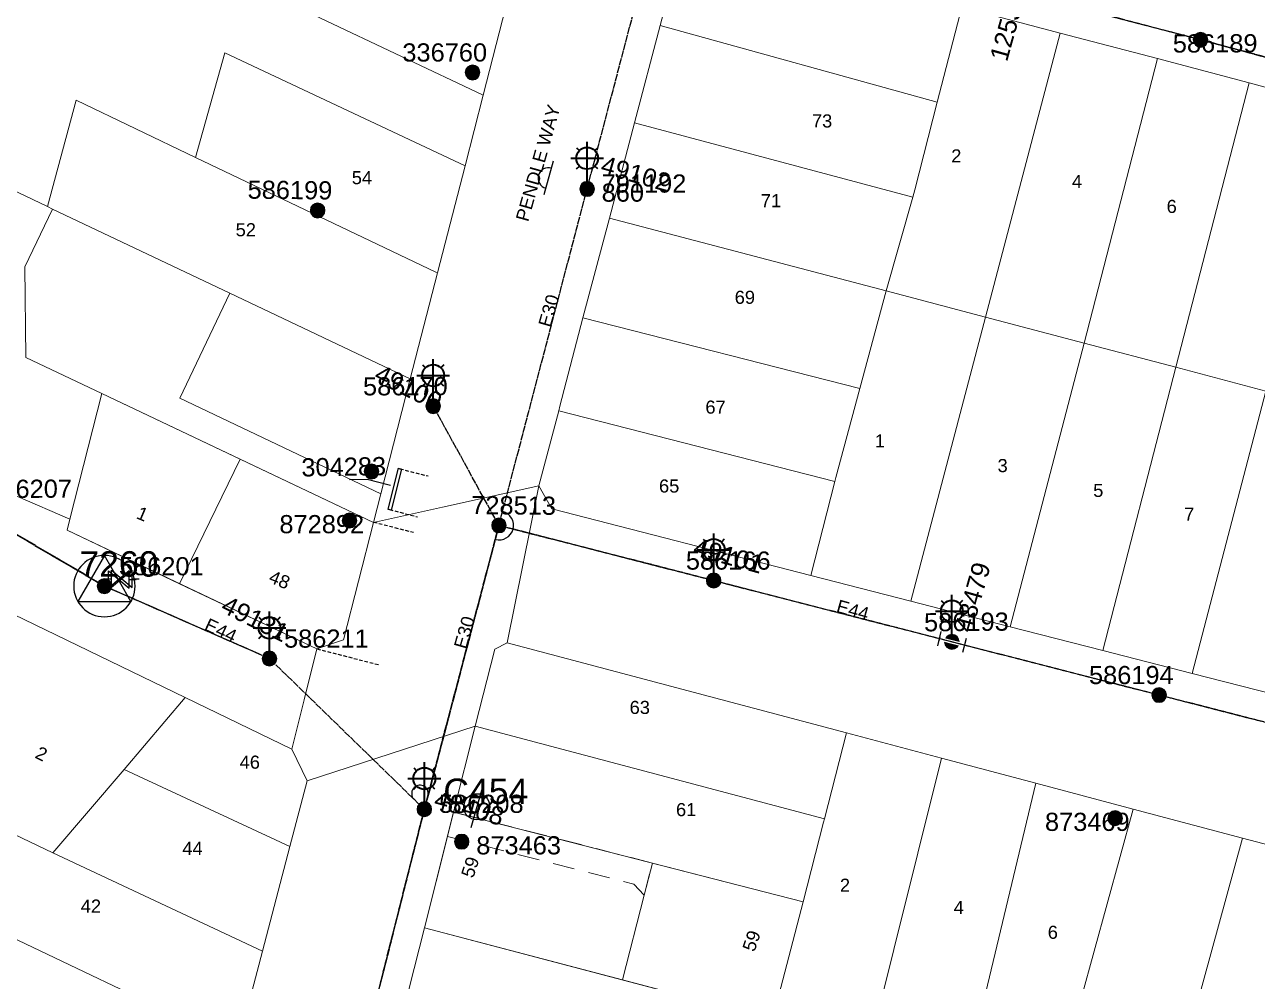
# Model space of a CAD drawing. Header units: metres. Extents: x 309867 to 310865, y 6256930 to 6257690.
# Drawn here: x 310542.4 to 310711.9, y 6257277.3 to 6257409 of the extents above; entities that cross this region are included whole.
import ezdxf
from ezdxf.enums import TextEntityAlignment as Align

# ---------------------------------------------------------------- set-up
doc = ezdxf.new("R2010")
doc.units = ezdxf.units.M
for name, pattern in [('Cable Exist OH', [1, 1, 0]), ('Dash', [5, 3, -2]), ('DASHED', [0.75, 0.5, -0.25])]:
    doc.linetypes.add(name, pattern=pattern)
doc.layers.get('0').update_dxf_attribs({"color": 6})
for name, color, linetype, lineweight in [('Cadastre Buildings_SP_EXT', 9, 'Continuous', 5), ('Cadastre Easements_SP_EXT', 9, 'Continuous', 5), ('Cadastre Land Parcels_SP_EXT', 9, 'Continuous', 5), ('Cadastre Roads_SP_EXT', 9, 'Continuous', 5)]:
    doc.layers.add(name, color=color, linetype=linetype, lineweight=lineweight)
for name, color, linetype in [('Duct_SP_EXT', 7, 'Continuous'), ('Equip_LV_EXT', 7, 'Continuous'), ('Equip_SP_HV_EXT', 7, 'Continuous'), ('Equip_SP_SL_EXT', 7, 'Continuous'), ('Mains_HV_EXT', 7, 'Continuous'), ('Mains_LV_EXT', 7, 'Continuous'), ('Mains_SL_EXT', 7, 'Continuous'), ('Sub_SP_TR_HV_LV_EXT', 7, 'Continuous'), ('SupportsOH_SP_TR_HV_LV_SL_EXT', 7, 'Continuous')]:
    doc.layers.add(name, color=color, linetype=linetype)
doc.layers.add('UNKNOWN_FEATURES', color=1, linetype='DASHED', plot=False)
doc.styles.add('HVSW_LABEL', font='arial.ttf')
doc.styles.add('iecARIAL', font='arial.ttf', dxfattribs={"height": 2})
doc.styles.add('POLE_LABEL', font='arial.ttf')
doc.styles.get("Standard").update_dxf_attribs({"font": 'arial.ttf'})

# ---------------------------------------------------------------- blocks, each defined once
blk = doc.blocks.new('SUB_POLE_EXT')
blk.add_wipeout([(0, 4.22), (0.42, 4.2), (0.83, 4.14), (1.21, 4.05), (1.62, 3.9), (1.99, 3.72), (2.35, 3.51), (2.68, 3.26), (2.99, 2.99), (3.28, 2.66), (3.52, 2.34), (3.76, 1.92), (3.9, 1.62), (4.04, 1.23), (4.18, 0.63), (4.22, 0), (4.18, -0.61), (4.06, -1.15), (3.9, -1.62), (3.58, -2.24), (3.22, -2.73), (2.97, -3.01), (2.68, -3.26), (2.36, -3.5), (2, -3.72), (1.64, -3.89), (1.25, -4.03), (0.82, -4.14), (0.42, -4.2), (0, -4.22), (-0.41, -4.2), (-0.8, -4.15), (-1.21, -4.05), (-1.62, -3.9), (-1.99, -3.73), (-2.35, -3.51), (-2.68, -3.26), (-2.96, -3.02), (-3.23, -2.72), (-3.51, -2.35), (-3.71, -2.01), (-3.91, -1.6), (-4.05, -1.21), (-4.16, -0.76), (-4.22, -0.14), (-4.21, 0.39), (-4.14, 0.83), (-4.03, 1.27), (-3.9, 1.63), (-3.71, 2.02), (-3.5, 2.37), (-3.28, 2.67), (-2.99, 2.99), (-2.68, 3.27), (-2.33, 3.52), (-1.98, 3.73), (-1.63, 3.9), (-1.2, 4.05), (-0.78, 4.15), (-0.4, 4.21)])
blk.add_line((2.16, 0.48), (2.16, 0.48, 0))
blk.add_lwpolyline([(-4.22, 0, 1), (4.22, 0, 1)], format="xyb", close=True)
blk.add_lwpolyline([(2.14, 0.52), (0, 4.22), (-3.66, -2.11), (3.66, -2.11)], close=True)
for tag, height, flags, p in [('ASSET_NUM', 3.5, 8, (2, 2)), ('STREET_CODE', 0.2, 9, (1.5, 0)), ('CONSTRUCTED_VOLTAGE', 0.2, 9, (1.5, -0.2)), ('OPERATING_VOLTAGE', 0.2, 9, (1.5, -0.6)), ('OPERATED_BY', 0.2, 9, (1.5, -0.8)), ('ORIENTATION', 0.2, 9, (1.5, -1.2)), ('OWNED_BY', 0.2, 9, (1.5, -1.4)), ('SECONDARY_VOLTAGE', 0.2, 9, (1.5, -1.6)), ('NO_PHASES', 0.2, 9, (1.5, -0.4)), ('MAINTAINED_BY', 0.2, 9, (1.5, -1)), ('STATE', 0.2, 9, (1.5, -1.8)), ('SUBSTATION_TYPE', 0.2, 9, (1.5, -2)), ('STREETNAME', 0.2, 9, (1.5, -2.8)), ('SUBURB', 0.2, 9, (1.5, -3)), ('Z', 0.2, 1, (1.5, -3.4)), ('USAGE', 0.2, 9, (1.5, -2.2)), ('LEGEND', 0.2, 9, (1.5, -2.4)), ('LOCATION', 0.2, 9, (1.5, -2.6)), ('NOTES', 0.2, 9, (1.5, -3.2))]:
    blk.add_attdef(tag, text='', height=height, dxfattribs=dict(flags=flags)).set_placement(p, align=Align.MIDDLE_LEFT)
blk = doc.blocks.new('LV_OH_LINKS_DISTFUSE_EXT')
for p, q in [((0, 0), (0.96, 0)), ((3.84, 0), (4.8, 0))]:
    blk.add_line(p, q)
blk.add_lwpolyline([(3.84, -1.2), (3.84, 1.2), (0.96, -1.2), (0.96, 1.2)], close=True)
at = {"flags": 9}
for tag, p in [('ACTUAL_STATUS', (0, 0)), ('CONSTRUCTED_VOLTAGE', (0, -0.2)), ('OPERATING_VOLTAGE', (0, -0.6)), ('ORIENTATION', (0, -0.8)), ('OWNED_BY', (0, -1)), ('STATE', (0, -1.2)), ('SWITCH_TYPE', (0, -1.4)), ('NO_PHASES', (0, -0.4)), ('USAGE', (0, -1.6)), ('NOTES', (0, -1.8))]:
    blk.add_attdef(tag, text='', height=0.2, dxfattribs=at).set_placement(p, align=Align.MIDDLE_LEFT)
at = {"flags": 1}
blk.add_attdef('Z', (0, 0), '', height=0.2, dxfattribs=at)
blk = doc.blocks.new('SL_LANTERN_EXT')
at = {"lineweight": 40}
for p, q in [((-1.46, 5.68), (-1.06, 5.28)), ((0, 1.97), (0, 6.47)), ((1.46, 5.68), (1.06, 5.28)), ((-2.25, 4.22), (2.25, 4.22)), ((-1.46, 2.76), (-1.06, 3.16)), ((0, 0), (0, 2.72)), ((1.46, 2.76), (1.06, 3.16))]:
    blk.add_line(p, q, dxfattribs=at)
blk.add_circle((0, 4.22), 1.5, dxfattribs=at)
at = {"style": 'iecARIAL', "flags": 8}
blk.add_attdef('ASSET_NUM', (1.5, 1.5), '', height=2.5, dxfattribs=at)
for tag, p, height, flags in [('OPERATING_VOLTAGE', (0.98, -1.65), 0.2, 9), ('ORIENTATION', (0.98, -1.85), 0.2, 9), ('CONSTRUCTED_VOLTAGE', (0.98, -0.65), 0.2, 9), ('CONTROL_TYPE', (0.98, -0.85), 0.2, 9), ('LANTERN_PURPOSE', (0.98, -1.05), 0.2, 9), ('LANTERN_TYPE', (0.98, -1.25), 0.2, 9), ('NO_PHASES', (0.98, -1.45), 0.2, 9), ('LNUMBER', (2.18, -3.25), 2.5, 8), ('OWNED_BY', (0.98, -2.05), 0.2, 9), ('STATE', (0.98, -2.25), 0.2, 9), ('USAGE', (0.98, -2.45), 0.2, 9), ('CEXIST', (0.98, -2.65), 0.2, 9), ('CNEW', (0.98, -2.85), 0.2, 9), ('CNUMBER', (0.98, -3.05), 0.2, 9), ('CREMOVE', (0.98, -3.25), 0.2, 9), ('CREPLACE', (0.98, -3.45), 0.2, 9), ('LKINGHEIGHT', (0.98, -3.65), 0.2, 9), ('LBRACKET', (0.98, -3.85), 0.2, 9), ('LBRACKETVOCAB', (0.98, -4.05), 0.2, 9), ('LCATEGORY', (0.98, -4.25), 0.2, 9), ('LCHARGE1', (0.98, -4.45), 0.2, 9), ('LCHARGE1PERCENT', (0.98, -4.65), 0.2, 9), ('LCHARGE2', (0.98, -4.85), 0.2, 9), ('LCHARGE2PERCENT', (0.98, -5.05), 0.2, 9), ('LCHARGE3', (0.98, -5.25), 0.2, 9), ('LCHARGE3PERCENT', (0.98, -5.45), 0.2, 9), ('LEXIST', (0.98, -5.65), 0.2, 9), ('LLAMP', (0.98, -5.85), 0.2, 9), ('LLAMPVOCAB', (0.98, -6.05), 0.2, 9), ('LMAST', (0.98, -6.25), 0.2, 9), ('LMASTVOCAB', (0.98, -6.45), 0.2, 9), ('LNEW', (0.98, -6.65), 0.2, 9), ('LANTNUMBER', (0.98, -6.85), 0.2, 9), ('LOUTREACH', (0.98, -7.25), 0.2, 9), ('LOUTREACHVOCAB', (0.98, -7.45), 0.2, 9), ('LRATECODE', (0.98, -7.65), 0.2, 9), ('LREMOVE', (0.98, -7.85), 0.2, 9), ('LREPLACE', (0.98, -8.05), 0.2, 9), ('LTYPE', (0.98, -8.25), 0.2, 9), ('LTYPEVOCAB', (0.98, -8.45), 0.2, 9), ('LEGEND', (0.98, -8.65), 0.2, 9), ('STREETNAME', (0.98, -9.25), 0.2, 9), ('SUBURB', (0.98, -9.45), 0.2, 1), ('LOCATION', (0.98, -8.85), 0.2, 9), ('NOTES', (0.98, -9.05), 0.2, 9)]:
    blk.add_attdef(tag, p, '', height=height, dxfattribs=dict(flags=flags))
blk = doc.blocks.new('POLE_EXT')
blk.add_hatch(color=256).paths.add_polyline_path([(-1, 0, 1), (1, 0, 1)])
blk.add_lwpolyline([(-1, 0, 1), (1, 0, 1)], format="xyb", close=True)
for tag, height, flags, p in [('pNumber', 2.5, 8, (-17.84, 2.07)), ('OWNED_BY', 0.2, 9, (1.35, -0.4)), ('SPECIAL_USE', 0.2, 9, (1.35, -0.8)), ('STATE', 0.2, 9, (1.35, -1)), ('cLV', 0.2, 9, (1.35, -1.4)), ('hDepth', 0.2, 9, (1.35, -1.6)), ('hDia', 0.2, 9, (1.35, -1.8)), ('PARENT', 0.2, 9, (1.35, -0.6)), ('USAGE', 0.2, 9, (1.35, -1.2)), ('cHV', 0.2, 9, (1.35, -2)), ('cLinedev', 0.2, 9, (1.35, -3.4)), ('LBRACKET', 0.2, 9, (1.35, -2.2)), ('LExisting', 0.2, 9, (1.35, -2.4)), ('LANTNUMBER', 0.2, 9, (1.35, -2.6)), ('LOther', 0.2, 9, (1.35, -2.8)), ('LRemove', 0.2, 9, (1.35, -3)), ('LEGEND', 0.2, 9, (1.35, -3.2)), ('pExisting', 0.2, 9, (1.35, -3.8)), ('pFooting', 0.2, 9, (1.35, -4.4)), ('pNew', 0.2, 9, (1.35, -4.6)), ('pRelocate', 0.2, 9, (1.35, -5)), ('LOCATION', 0.2, 9, (1.35, -3.6)), ('PFNUMBER', 0.2, 9, (1.35, -4)), ('NEWPFNUMBER', 0.2, 9, (1.35, -4.2)), ('pRemove', 0.2, 9, (1.35, -5.2)), ('pReplace', 0.2, 9, (1.35, -5.4)), ('pStay', 0.2, 9, (1.35, -5.6)), ('pType', 0.2, 9, (1.35, -5.8)), ('cspan', 0.2, 9, (1.35, -6)), ('STREETNAME', 0.2, 9, (1.35, -6.2)), ('SUBURB', 0.2, 9, (1.35, -6.4)), ('NOTES', 0.2, 9, (1.35, -6.6)), ('MAINTAINED_BY', 0.2, 9, (1.36, -6.81)), ('OPERATED_BY', 0.2, 9, (1.36, -7.01))]:
    blk.add_attdef(tag, text='', height=height, dxfattribs=dict(flags=flags)).set_placement(p, align=Align.MIDDLE_LEFT)
at = {"style": 'POLE_LABEL'}
for tag, height, flags, p in [('ASSET_NUM', 2.5, 8, (2, 2)), ('STRUCTURE_PLANT_NUMBER', 0.2, 9, (1.35, 0.03)), ('STREET_CODE', 0.2, 9, (1.35, -0.2))]:
    blk.add_attdef(tag, text='', height=height, dxfattribs=dict(at, flags=flags)).set_placement(p, align=Align.MIDDLE_LEFT)
at = {"flags": 1}
blk.add_attdef('Z', (1.35, -7.33), '', height=0.2, dxfattribs=at)
blk = doc.blocks.new('HV_USL_CLOSED_EXT')
blk.add_line((2.4, 5.5), (-2.4, 5.5))
blk.add_lwpolyline([(1.44, 5.5, 0.414214), (0, 6.94, 0.414214), (-1.44, 5.5)], format="xyb")
for tag, height, flags, p in [('ASSET_NUM', 2.5, 8, (2, 2)), ('STREET_CODE', 0.2, 9, (1.5, 0)), ('ACTUAL_STATUS', 0.2, 9, (1.5, -0.2)), ('CONSTRUCTED_VOLTAGE', 0.2, 9, (1.5, -0.4)), ('OPERATING_VOLTAGE', 0.2, 9, (1.5, -0.8)), ('ORIENTATION', 0.2, 9, (1.5, -1)), ('OWNED_BY', 0.2, 9, (1.5, -1.2)), ('OPERATED_BY', 0.2, 9, (1.5, -1.4)), ('NO_PHASES', 0.2, 9, (1.5, -0.6)), ('MAINTAINED_BY', 0.2, 9, (1.5, -1.6)), ('STATE', 0.2, 9, (1.5, -1.8)), ('SWITCH_TYPE', 0.2, 9, (1.5, -2)), ('STREETNAME', 0.2, 9, (1.5, -2.8)), ('SUBURB', 0.2, 9, (1.5, -3)), ('USAGE', 0.2, 9, (1.5, -2.2)), ('LEGEND', 0.2, 9, (1.5, -2.4)), ('LOCATION', 0.2, 9, (1.5, -2.6)), ('NOTES', 0.2, 9, (1.5, -3.2)), ('LABEL_ALIGNMENT', 0.2, 9, (1.5, -3.4)), ('Z', 0.2, 1, (1.5, -3.6))]:
    blk.add_attdef(tag, text='', height=height, dxfattribs=dict(flags=flags)).set_placement(p, align=Align.MIDDLE_LEFT)
blk = doc.blocks.new('HV_ABS_CLOSED_EXT')
blk.add_line((-3, 6.87), (3, 6.87))
blk.add_circle((0, 6.87), 1.8)
at = {"style": 'HVSW_LABEL'}
for tag, height, flags, p in [('ASSET_NUM', 3.5, 8, (2, 2)), ('STREET_CODE', 0.2, 9, (0, -0.2))]:
    blk.add_attdef(tag, text='', height=height, dxfattribs=dict(at, flags=flags)).set_placement(p, align=Align.MIDDLE_LEFT)
at = {"flags": 1}
blk.add_attdef('Z', (0, 0), '', height=0.2, dxfattribs=at)
at = {"flags": 9}
for tag, p in [('ACTUAL_STATUS', (0, -0.4)), ('CONSTRUCTED_VOLTAGE', (0, -0.6)), ('OPERATING_VOLTAGE', (0, -1)), ('ORIENTATION', (0, -1.2)), ('OWNED_BY', (0, -1.4)), ('STATE', (0, -1.6)), ('NO_PHASES', (0, -0.8)), ('SWITCH_TYPE', (0, -1.8)), ('STREETNAME', (0, -2.6)), ('SUBURB', (0, -2.8)), ('USAGE', (0, -2)), ('LEGEND', (0, -2.2)), ('LOCATION', (0, -2.4)), ('NOTES', (0, -3))]:
    blk.add_attdef(tag, text='', height=0.2, dxfattribs=at).set_placement(p, align=Align.MIDDLE_LEFT)
blk = doc.blocks.new('End Shackle_EXT')
at = {"flags": 9}
for tag, p in [('USAGE', (0, -1.4)), ('NOTES', (0, -1.6))]:
    blk.add_attdef(tag, text='', height=0.2, dxfattribs=at).set_placement(p, align=Align.MIDDLE_LEFT)
blk.add_wipeout([(0, 0.25), (1.81, 0.25), (1.82, -0.25), (0, -0.25)])
blk.add_line((1.81, -1), (1.81, 1))
at = {"flags": 1}
blk.add_attdef('Z', (0, 0), '', height=0.2, dxfattribs=at)
at = {"flags": 9}
for tag, p in [('CONNECTOR_TYPE', (0, 0)), ('CONSTRUCTED_VOLTAGE', (0, -0.2)), ('OPERATING_VOLTAGE', (0, -0.6)), ('ORIENTATION', (0, -0.8)), ('OWNED_BY', (0, -1)), ('STATE', (0, -1.2)), ('NO_PHASES', (0, -0.4))]:
    blk.add_attdef(tag, text='', height=0.2, dxfattribs=at).set_placement(p, align=Align.MIDDLE_LEFT)

msp = doc.modelspace()

# ---------------------------------------------------------------- linework, layer by layer
at = {"layer": 'Cadastre Buildings_SP_EXT', "linetype": 'Continuous'}
for points in [[(310570.58, 6257372.01), (310546.19, 6257383.59), (310542.4, 6257375.62), (310542.53, 6257363.18), (310552.98, 6257358.21), (310590.31, 6257340.48), (310591.32, 6257344.43), (310563.71, 6257357.55), (310570.58, 6257372.01)], [(310595.38, 6257360.23), (310570.58, 6257372.01), (310563.71, 6257357.55), (310591.32, 6257344.43), (310595.38, 6257360.23)]]:
    msp.add_lwpolyline(points, close=True, dxfattribs=at)
at = {"layer": 'Cadastre Easements_SP_EXT', "linetype": 'Dash'}
msp.add_lwpolyline([(310628.69, 6257293.62), (310601.35, 6257300.63), (310600.5, 6257297.29), (310626.12, 6257290.72), (310627.55, 6257289.19), (310628.69, 6257293.62)], close=True, dxfattribs=at)
at = {"layer": 'Cadastre Land Parcels_SP_EXT', "linetype": 'Continuous'}
for points in [[(310524.65, 6257437.65), (310512.97, 6257443.19), (310512.23, 6257440.79), (310502.25, 6257408.28), (310501.26, 6257405.06), (310503.48, 6257403.99), (310533.45, 6257389.68), (310545.49, 6257383.93), (310549.42, 6257398.56), (310565.86, 6257390.68), (310569.9, 6257405.1), (310602.93, 6257389.55), (310605.39, 6257399.26), (310560.51, 6257420.6), (310548.56, 6257426.28), (310536.57, 6257431.98), (310524.65, 6257437.65)], [(310610.73, 6257420.01), (310568.31, 6257440.21), (310560.51, 6257420.6), (310605.39, 6257399.26), (310610.73, 6257420.01)], [(310671.22, 6257411.37), (310633.11, 6257421.56), (310629.76, 6257408.85), (310667.84, 6257398.27), (310671.22, 6257411.37)], [(310684.78, 6257407.8), (310671.22, 6257411.37), (310667.84, 6257398.27), (310664.77, 6257386.25), (310664.49, 6257385.23), (310660.85, 6257372.34), (310674.49, 6257368.71), (310684.78, 6257407.8)], [(310667.84, 6257398.27), (310629.76, 6257408.85), (310626.24, 6257395.46), (310664.49, 6257385.23), (310664.77, 6257386.25), (310667.84, 6257398.27)], [(310698.14, 6257404.28), (310684.78, 6257407.8), (310674.49, 6257368.71), (310688.05, 6257365.14), (310698.14, 6257404.28)], [(310599.12, 6257374.8), (310602.93, 6257389.55), (310569.9, 6257405.1), (310565.86, 6257390.68), (310598.9, 6257374.91), (310599.12, 6257374.8)], [(310710.73, 6257400.93), (310698.14, 6257404.28), (310688.05, 6257365.14), (310700.66, 6257361.83), (310710.73, 6257400.93)], [(310723.19, 6257397.57), (310710.73, 6257400.93), (310700.66, 6257361.83), (310713.04, 6257358.54), (310723.19, 6257397.57)], [(310565.86, 6257390.68), (310549.42, 6257398.56), (310545.49, 6257383.93), (310546.19, 6257383.59), (310570.58, 6257372.01), (310595.38, 6257360.23), (310599.12, 6257374.8), (310598.9, 6257374.91), (310565.86, 6257390.68)], [(310660.85, 6257372.34), (310664.49, 6257385.23), (310626.24, 6257395.46), (310622.79, 6257382.33), (310660.85, 6257372.34)], [(310545.49, 6257383.93), (310533.45, 6257389.68), (310528.05, 6257354.93), (310528.81, 6257354.09), (310529.5, 6257353.17), (310530.1, 6257352.21), (310530.63, 6257351.2), (310530.83, 6257350.53), (310531.1, 6257349.89), (310531.45, 6257349.29), (310531.87, 6257348.74), (310532.35, 6257348.24), (310532.89, 6257347.81), (310533.48, 6257347.45), (310534.11, 6257347.16), (310548.55, 6257340.93), (310552.98, 6257358.21), (310542.53, 6257363.18), (310542.4, 6257375.62), (310546.19, 6257383.59), (310545.49, 6257383.93)], [(310660.85, 6257372.34), (310622.79, 6257382.33), (310619.13, 6257368.64), (310657.21, 6257358.89), (310660.85, 6257372.34)], [(310674.49, 6257368.71), (310660.85, 6257372.34), (310657.21, 6257358.89), (310653.91, 6257346.68), (310653.77, 6257346.13), (310650.45, 6257333.17), (310664.2, 6257329.63), (310674.49, 6257368.71)], [(310657.21, 6257358.89), (310619.13, 6257368.64), (310615.97, 6257356.46), (310615.81, 6257355.84), (310653.77, 6257346.13), (310653.91, 6257346.68), (310657.21, 6257358.89)], [(310688.05, 6257365.14), (310674.49, 6257368.71), (310664.2, 6257329.63), (310677.87, 6257326.1), (310688.05, 6257365.14)], [(310700.66, 6257361.83), (310688.05, 6257365.14), (310677.87, 6257326.1), (310690.64, 6257322.84), (310700.66, 6257361.83)], [(310713.04, 6257358.54), (310700.66, 6257361.83), (310690.64, 6257322.84), (310702.9, 6257319.68), (310713.04, 6257358.54)], [(310726.33, 6257355.03), (310713.04, 6257358.54), (310702.9, 6257319.68), (310716.37, 6257316.24), (310726.33, 6257355.03)], [(310653.77, 6257346.13), (310615.81, 6257355.84), (310613.08, 6257345.5), (310614.84, 6257342.33), (310650.45, 6257333.17), (310653.77, 6257346.13)], [(310586.2, 6257324.32), (310590.31, 6257340.48), (310571.98, 6257349.19), (310563.67, 6257332.05), (310582.54, 6257323.07), (310586.2, 6257324.32)], [(310655.37, 6257311.52), (310608.72, 6257323.93), (310607.01, 6257323.03), (310604.33, 6257312.44), (310652.33, 6257299.71), (310655.37, 6257311.52)], [(310579.11, 6257309.28), (310564.44, 6257316.39), (310556.02, 6257306.51), (310578.84, 6257295.91), (310581.19, 6257304.92), (310579.11, 6257309.28)], [(310652.33, 6257299.71), (310604.33, 6257312.44), (310601.35, 6257300.63), (310649.42, 6257288.3), (310652.21, 6257299.25), (310652.33, 6257299.71)], [(310668.42, 6257308.03), (310655.37, 6257311.52), (310652.33, 6257299.71), (310652.21, 6257299.25), (310649.42, 6257288.3), (310645.22, 6257272.12), (310654.12, 6257269.78), (310658.64, 6257268.64), (310668.42, 6257308.03)], [(310578.84, 6257295.91), (310556.02, 6257306.51), (310546.25, 6257295.03), (310575.07, 6257281.5), (310578.84, 6257295.91)], [(310681.41, 6257304.63), (310668.42, 6257308.03), (310658.64, 6257268.64), (310671.95, 6257265.15), (310681.41, 6257304.63)], [(310694.79, 6257301.05), (310681.41, 6257304.63), (310671.95, 6257265.15), (310684.06, 6257261.98), (310694.79, 6257301.05)], [(310627.55, 6257289.19), (310628.69, 6257293.62), (310601.35, 6257300.63), (310600.5, 6257297.29), (310597.32, 6257284.72), (310624.56, 6257277.55), (310627.55, 6257289.19)], [(310709.85, 6257297.03), (310694.79, 6257301.05), (310684.06, 6257261.98), (310697.3, 6257258.49), (310699.17, 6257258.02), (310709.85, 6257297.03)], [(310571.69, 6257268.55), (310575.07, 6257281.5), (310546.25, 6257295.03), (310537.66, 6257299.1), (310535.36, 6257290.22), (310534.37, 6257286.38), (310571.69, 6257268.55)], [(310725.03, 6257293.06), (310709.85, 6257297.03), (310699.17, 6257258.02), (310712.48, 6257254.5), (310715.15, 6257253.83), (310725.03, 6257293.06)], [(310649.42, 6257288.3), (310628.69, 6257293.62), (310627.55, 6257289.19), (310624.56, 6257277.55), (310645.22, 6257272.12), (310649.42, 6257288.3)], [(310571.69, 6257268.55), (310534.37, 6257286.38), (310531.07, 6257273.68), (310568.36, 6257255.69), (310571.69, 6257268.55)], [(310645.22, 6257272.12), (310597.32, 6257284.71), (310593.77, 6257270.63), (310641.57, 6257258.07), (310645.22, 6257272.12)]]:
    msp.add_lwpolyline(points, close=True, dxfattribs=at)
at = {"layer": 'Cadastre Roads_SP_EXT', "linetype": 'Continuous'}
msp.add_lwpolyline([(310633.11, 6257421.56), (310622.92, 6257429.49), (310614.79, 6257435.82), (310610.73, 6257420.01), (310605.39, 6257399.26), (310602.93, 6257389.55), (310599.12, 6257374.8), (310595.38, 6257360.23), (310591.32, 6257344.43), (310590.31, 6257340.48), (310599.83, 6257342.58), (310613.08, 6257345.5), (310615.81, 6257355.84), (310615.97, 6257356.46), (310619.13, 6257368.64), (310622.79, 6257382.33), (310626.24, 6257395.46), (310629.76, 6257408.85), (310633.11, 6257421.56)], close=True, dxfattribs=at)
for points in [[(310671.22, 6257411.37), (310684.78, 6257407.8), (310698.14, 6257404.28), (310710.73, 6257400.93), (310723.19, 6257397.57)], [(310716.37, 6257316.24), (310702.9, 6257319.68), (310690.64, 6257322.84), (310677.87, 6257326.1), (310664.2, 6257329.63), (310650.45, 6257333.17), (310650.45, 6257333.17), (310614.84, 6257342.33), (310613.08, 6257345.5), (310610.88, 6257334.6), (310608.72, 6257323.93), (310655.37, 6257311.52), (310668.42, 6257308.03), (310681.41, 6257304.63), (310694.79, 6257301.05), (310709.85, 6257297.03), (310725.03, 6257293.06)], [(310593.77, 6257270.63), (310597.32, 6257284.71), (310601.35, 6257300.63), (310601.35, 6257300.63), (310604.33, 6257312.44), (310594.59, 6257309.27), (310581.19, 6257304.92), (310578.84, 6257295.91), (310575.07, 6257281.5), (310571.69, 6257268.55)]]:
    msp.add_lwpolyline(points, dxfattribs=at)
at = {"layer": 'Duct_SP_EXT'}
for p, q in [((310593.72, 6257347.92), (310592.28, 6257342.3)), ((310594.18, 6257347.8), (310592.75, 6257342.18)), ((310593.72, 6257347.92), (310593.95, 6257347.86)), ((310594.18, 6257347.8), (310593.95, 6257347.86)), ((310592.28, 6257342.3), (310592.52, 6257342.24)), ((310592.75, 6257342.18), (310592.52, 6257342.24))]:
    msp.add_line(p, q, dxfattribs=at)
at = {"layer": 'Duct_SP_EXT', "linetype": 'Continuous'}
msp.add_lwpolyline([(310587.03, 6257346.37), (310589.45, 6257346.42), (310592.65, 6257345.61)], dxfattribs=at)
at = {"layer": 'Mains_HV_EXT', "linetype": 'Cable Exist OH'}
for points in [[(310619.7, 6257386.35), (310628.2, 6257418.63), (310634.23, 6257442.03)], [(310607.58, 6257340.07), (310619.7, 6257386.35)], [(310607.58, 6257340.07), (310597.93, 6257303.24)], [(310597.93, 6257303.24), (310597.32, 6257301.02)], [(310588.18, 6257264.79), (310597.32, 6257301.02)]]:
    msp.add_lwpolyline(points, dxfattribs=at)
at = {"layer": 'Mains_LV_EXT', "linetype": 'Cable Exist OH'}
for points in [[(310619.7, 6257386.35), (310628.2, 6257418.63)], [(310704.07, 6257406.88), (310676.47, 6257413.99)], [(310731.7, 6257399.46), (310704.01, 6257406.9)], [(310607.58, 6257340.07), (310619.7, 6257386.35)], [(310607.58, 6257340.07), (310597.32, 6257301.02)], [(310597.32, 6257301.02), (310576.02, 6257321.75), (310574.66, 6257322.35)], [(310722.35, 6257310.59), (310698.37, 6257316.73)], [(310597.32, 6257301.02), (310588.18, 6257264.79)]]:
    msp.add_lwpolyline(points, dxfattribs=at)
at = {"layer": 'Mains_LV_EXT', "linetype": 'Continuous'}
for points in [[(310607.08, 6257338.13, 0.999986), (310608.09, 6257342)], [(310597.84, 6257302.95, 1.637544), (310595.88, 6257302.41)]]:
    msp.add_lwpolyline(points, format="xyb", dxfattribs=at)
at = {"layer": 'Mains_SL_EXT', "linetype": 'Cable Exist OH'}
for points in [[(310619.7, 6257386.35), (310628.2, 6257418.63)], [(310676.66, 6257414.15), (310704.01, 6257406.9), (310731.7, 6257399.46)], [(310607.58, 6257340.07), (310619.7, 6257386.35)], [(310607.58, 6257340.07), (310598.54, 6257356.48)], [(310597.32, 6257301.02), (310607.58, 6257340.07)], [(310597.32, 6257301.02), (310576.02, 6257321.75)], [(310588.18, 6257264.79), (310597.32, 6257301.02)]]:
    msp.add_lwpolyline(points, dxfattribs=at)
at = {"layer": 'UNKNOWN_FEATURES'}
for points in [[(310593.95, 6257347.86), (310597.83, 6257346.87)], [(310592.52, 6257342.24), (310596.39, 6257341.25)], [(310590.33, 6257340.53), (310595.85, 6257339.12)], [(310582.54, 6257323.08), (310591.2, 6257320.87)]]:
    msp.add_lwpolyline(points, dxfattribs=at)

# ---------------------------------------------------------------- block references
at = {"layer": 'Equip_SP_HV_EXT'}
ref = msp.add_blockref('HV_USL_CLOSED_EXT', (310619.7, 6257386.35), dxfattribs=dict(at, rotation=74.24187028805324))
ref.add_attrib('ASSET_NUM', '860', dxfattribs={"layer": '0', "height": 2.5}).set_placement((310621.7, 6257387.1), align=Align.TOP_LEFT)
ref = msp.add_blockref('HV_ABS_CLOSED_EXT', (310597.93, 6257303.24), dxfattribs=dict(at, rotation=254.150312702055))
ref.add_attrib('ASSET_NUM', 'C454', dxfattribs={"layer": '0', "height": 3.5, "style": 'HVSW_LABEL'}).set_placement((310599.93, 6257303.49), align=Align.MIDDLE_LEFT)
at = {"layer": 'Equip_SP_SL_EXT'}
ref = msp.add_blockref('SL_LANTERN_EXT', (310676.66, 6257414.15), dxfattribs=dict(at, rotation=344.0314752637723))
ref.add_attrib('ASSET_NUM', '125398', dxfattribs={"layer": '0', "height": 2.5, "rotation": 74.4496, "style": 'iecARIAL'}).set_placement((310678.16, 6257415.65), align=Align.TOP_RIGHT)
ref = msp.add_blockref('SL_LANTERN_EXT', (310619.7, 6257386.35), dxfattribs=at)
ref.add_attrib('ASSET_NUM', '49102', dxfattribs={"layer": '0', "height": 2.5, "rotation": 344.1678, "style": 'iecARIAL'}).set_placement((310621.2, 6257387.85), align=Align.BOTTOM_LEFT)
ref = msp.add_blockref('SL_LANTERN_EXT', (310598.54, 6257356.48), dxfattribs=at)
ref.add_attrib('ASSET_NUM', '49100', dxfattribs={"layer": '0', "height": 2.5, "rotation": 333.4112, "style": 'iecARIAL'}).set_placement((310600.04, 6257357.98), align=Align.TOP_RIGHT)
ref = msp.add_blockref('SL_LANTERN_EXT', (310637.11, 6257332.48), dxfattribs=at)
ref.add_attrib('ASSET_NUM', '49101', dxfattribs={"layer": '0', "height": 2.5, "rotation": 344.4608, "style": 'iecARIAL'}).set_placement((310638.61, 6257333.98), align=Align.BOTTOM_CENTER)
ref = msp.add_blockref('SL_LANTERN_EXT', (310669.87, 6257324.04), dxfattribs=at)
ref.add_attrib('ASSET_NUM', '48479', dxfattribs={"layer": '0', "height": 2.5, "rotation": 74.1566, "style": 'iecARIAL'}).set_placement((310671.38, 6257325.54), align=Align.MIDDLE_LEFT)
ref = msp.add_blockref('SL_LANTERN_EXT', (310576.02, 6257321.75), dxfattribs=at)
ref.add_attrib('ASSET_NUM', '49131', dxfattribs={"layer": '0', "height": 2.5, "rotation": 333.4148, "style": 'iecARIAL'}).set_placement((310577.52, 6257323.25), align=Align.BOTTOM_RIGHT)
ref = msp.add_blockref('SL_LANTERN_EXT', (310597.32, 6257301.02), dxfattribs=at)
ref.add_attrib('ASSET_NUM', '48408', dxfattribs={"layer": '0', "height": 2.5, "rotation": 344.4957, "style": 'iecARIAL'}).set_placement((310598.82, 6257302.52), align=Align.MIDDLE_LEFT)
at = {"layer": 'Sub_SP_TR_HV_LV_EXT'}
ref = msp.add_blockref('SUB_POLE_EXT', (310553.32, 6257331.72), dxfattribs=at)
ref.add_attrib('ASSET_NUM', '7260', dxfattribs={"layer": '0', "height": 3.5}).set_placement((310555.32, 6257331.97), align=Align.BOTTOM_CENTER)
at = {"layer": 'SupportsOH_SP_TR_HV_LV_SL_EXT'}
ref = msp.add_blockref('POLE_EXT', (310704.07, 6257406.88), dxfattribs=at)
ref.add_attrib('ASSET_NUM', '586189', dxfattribs={"layer": '0', "height": 2.5, "rotation": 0.1805, "style": 'POLE_LABEL'}).set_placement((310706.07, 6257407.63), align=Align.TOP_CENTER)
ref = msp.add_blockref('POLE_EXT', (310603.95, 6257402.38), dxfattribs=at)
ref.add_attrib('ASSET_NUM', '336760', dxfattribs={"layer": '0', "height": 2.5, "style": 'POLE_LABEL'}).set_placement((310605.95, 6257403.13), align=Align.BOTTOM_RIGHT)
ref = msp.add_blockref('POLE_EXT', (310619.7, 6257386.35), dxfattribs=at)
ref.add_attrib('ASSET_NUM', '791192', dxfattribs={"layer": '0', "height": 2.5, "style": 'POLE_LABEL'}).set_placement((310621.7, 6257387.1), align=Align.MIDDLE_LEFT)
ref = msp.add_blockref('POLE_EXT', (310582.65, 6257383.4), dxfattribs=at)
ref.add_attrib('ASSET_NUM', '586199', dxfattribs={"layer": '0', "height": 2.5, "rotation": 359.4288, "style": 'POLE_LABEL'}).set_placement((310584.65, 6257384.15), align=Align.BOTTOM_RIGHT)
ref = msp.add_blockref('POLE_EXT', (310598.54, 6257356.48), dxfattribs=at)
ref.add_attrib('ASSET_NUM', '586170', dxfattribs={"layer": '0', "height": 2.5, "rotation": 0.1537, "style": 'POLE_LABEL'}).set_placement((310600.54, 6257357.23), align=Align.BOTTOM_RIGHT)
ref = msp.add_blockref('POLE_EXT', (310590.06, 6257347.49), dxfattribs=at)
ref.add_attrib('ASSET_NUM', '304283', dxfattribs={"layer": '0', "height": 2.5, "rotation": 1, "style": 'POLE_LABEL'}).set_placement((310592.06, 6257348.24), align=Align.MIDDLE_RIGHT)
ref = msp.add_blockref('POLE_EXT', (310535.22, 6257342.33), dxfattribs=at)
ref.add_attrib('ASSET_NUM', '586207', dxfattribs={"layer": '0', "height": 2.5, "rotation": 0.1724, "style": 'POLE_LABEL'}).set_placement((310537.22, 6257343.09), align=Align.BOTTOM_LEFT)
ref = msp.add_blockref('POLE_EXT', (310607.58, 6257340.07), dxfattribs=at)
ref.add_attrib('ASSET_NUM', '728513', dxfattribs={"layer": '0', "height": 2.5, "rotation": 359.4449, "style": 'POLE_LABEL'}).set_placement((310609.58, 6257340.82), align=Align.BOTTOM_CENTER)
ref = msp.add_blockref('POLE_EXT', (310587.04, 6257340.74), dxfattribs=at)
ref.add_attrib('ASSET_NUM', '872892', dxfattribs={"layer": '0', "height": 2.5, "style": 'POLE_LABEL'}).set_placement((310589.04, 6257341.49), align=Align.TOP_RIGHT)
ref = msp.add_blockref('POLE_EXT', (310637.11, 6257332.48), dxfattribs=at)
ref.add_attrib('ASSET_NUM', '586166', dxfattribs={"layer": '0', "height": 2.5, "rotation": 359.9716, "style": 'POLE_LABEL'}).set_placement((310639.11, 6257333.23), align=Align.BOTTOM_CENTER)
ref = msp.add_blockref('POLE_EXT', (310669.87, 6257324.04), dxfattribs=at)
ref.add_attrib('ASSET_NUM', '586193', dxfattribs={"layer": '0', "height": 2.5, "rotation": 0.5147, "style": 'POLE_LABEL'}).set_placement((310671.88, 6257324.79), align=Align.BOTTOM_CENTER)
ref = msp.add_blockref('POLE_EXT', (310576.02, 6257321.75), dxfattribs=at)
ref.add_attrib('ASSET_NUM', '586211', dxfattribs={"layer": '0', "height": 2.5, "rotation": 359.9905, "style": 'POLE_LABEL'}).set_placement((310578.02, 6257322.5), align=Align.BOTTOM_LEFT)
ref = msp.add_blockref('POLE_EXT', (310698.37, 6257316.73), dxfattribs=at)
ref.add_attrib('ASSET_NUM', '586194', dxfattribs={"layer": '0', "height": 2.5, "rotation": 359.9807, "style": 'POLE_LABEL'}).set_placement((310700.37, 6257317.48), align=Align.BOTTOM_RIGHT)
ref = msp.add_blockref('POLE_EXT', (310597.32, 6257301.02), dxfattribs=at)
ref.add_attrib('ASSET_NUM', '586208', dxfattribs={"layer": '0', "height": 2.5, "style": 'POLE_LABEL'}).set_placement((310599.32, 6257301.77), align=Align.MIDDLE_LEFT)
ref = msp.add_blockref('POLE_EXT', (310692.32, 6257299.79), dxfattribs=at)
ref.add_attrib('ASSET_NUM', '873469', dxfattribs={"layer": '0', "height": 2.5, "style": 'POLE_LABEL'}).set_placement((310694.32, 6257300.54), align=Align.TOP_RIGHT)
ref = msp.add_blockref('POLE_EXT', (310602.46, 6257296.56), dxfattribs=at)
ref.add_attrib('ASSET_NUM', '873463', dxfattribs={"layer": '0', "height": 2.5, "style": 'POLE_LABEL'}).set_placement((310604.46, 6257297.31), align=Align.TOP_LEFT)

# ---------------------------------------------------------------- texts
at = {"layer": 'Cadastre Land Parcels_SP_EXT'}
for s, p in [('73', (310650.62, 6257394.81)), ('2', (310669.78, 6257390)), ('54', (310587.34, 6257387.01)), ('4', (310686.37, 6257386.48)), ('71', (310643.59, 6257383.84)), ('6', (310699.4, 6257383.05)), ('52', (310571.37, 6257379.84)), ('69', (310640, 6257370.55)), ('67', (310635.97, 6257355.44)), ('1', (310659.27, 6257350.79)), ('3', (310676.15, 6257347.4)), ('65', (310629.59, 6257344.59)), ('5', (310689.3, 6257343.98)), ('7', (310701.81, 6257340.72)), ('63', (310625.55, 6257314.13)), ('46', (310571.92, 6257306.6)), ('61', (310631.93, 6257300.07)), ('44', (310564.04, 6257294.74)), ('2', (310654.47, 6257289.67)), ('42', (310550.07, 6257286.8)), ('4', (310670.11, 6257286.61)), ('6', (310683.05, 6257283.2))]:
    msp.add_text(s, height=1.8, dxfattribs=at).set_placement(p)
for s, rotation, p in [('1', 337.3134, (310557.57, 6257341.09)), ('48', 337.3138, (310575.78, 6257332.31)), ('2', 334.1822, (310543.65, 6257308.15)), ('59', 71.8159, (310604.04, 6257291.45)), ('59', 71.484, (310642.72, 6257281.31))]:
    msp.add_text(s, height=1.8, rotation=rotation, dxfattribs=at).set_placement(p)
at = {"layer": 'Cadastre Roads_SP_EXT'}
msp.add_text('PENDLE WAY', height=1.8, rotation=74.3062, dxfattribs=at).set_placement((310611.59, 6257381.74))
at = {"layer": 'Mains_LV_EXT'}
for s, rotation, p in [('E30', 74.2415, (310614.69, 6257367.21)), ('E44', 344.4449, (310653.85, 6257328.16)), ('E44', 335.1599, (310566.92, 6257325.75)), ('E30', 74.183, (310603.08, 6257322.95))]:
    msp.add_text(s, height=1.8, rotation=rotation, dxfattribs=at).set_placement(p)

# ---------------------------------------------------------------- next in the draw order: linework, layer by layer
at = {"layer": 'Cadastre Land Parcels_SP_EXT', "linetype": 'Continuous'}
for points in [[(310571.98, 6257349.19), (310552.98, 6257358.21), (310548.55, 6257340.93), (310548.2, 6257339.41), (310563.67, 6257332.05), (310571.98, 6257349.19)], [(310556.02, 6257306.51), (310564.44, 6257316.39), (310537.78, 6257329.29), (310532.47, 6257308.43), (310530.91, 6257302.29), (310537.66, 6257299.1), (310546.25, 6257295.03), (310556.02, 6257306.51)]]:
    msp.add_lwpolyline(points, close=True, dxfattribs=at)
at = {"layer": 'Cadastre Roads_SP_EXT', "linetype": 'Continuous'}
msp.add_lwpolyline([(310537.78, 6257329.29), (310564.44, 6257316.39), (310579.11, 6257309.28), (310580.8, 6257316.07), (310582.54, 6257323.07), (310548.21, 6257339.41), (310548.55, 6257340.93), (310534.11, 6257347.16)], dxfattribs=at)
at = {"layer": 'Mains_HV_EXT', "linetype": 'Cable Exist OH'}
msp.add_lwpolyline([(310597.32, 6257301.02), (310576.02, 6257321.75), (310553.32, 6257331.72)], dxfattribs=at)
at = {"layer": 'Mains_LV_EXT', "linetype": 'Cable Exist OH'}
for points in [[(310535.22, 6257342.33), (310553.32, 6257331.72)], [(310574.66, 6257322.35), (310553.32, 6257331.72)]]:
    msp.add_lwpolyline(points, dxfattribs=at)
at = {"layer": 'Mains_SL_EXT', "linetype": 'Cable Exist OH'}
msp.add_lwpolyline([(310576.02, 6257321.75), (310553.32, 6257331.72), (310535.22, 6257342.33)], dxfattribs=at)

# ---------------------------------------------------------------- next in the draw order: block references
at = {"layer": 'Equip_LV_EXT'}
for p in [(310552.91, 6257332.64), (310553.32, 6257332.72)]:
    msp.add_blockref('LV_OH_LINKS_DISTFUSE_EXT', p, dxfattribs=at)
at = {"layer": 'Mains_LV_EXT', "rotation": 345.6093541683991}
msp.add_blockref('End Shackle_EXT', (310669.87, 6257324.04), dxfattribs=at)
at = {"layer": 'SupportsOH_SP_TR_HV_LV_SL_EXT'}
ref = msp.add_blockref('POLE_EXT', (310553.32, 6257331.72), dxfattribs=at)
ref.add_attrib('ASSET_NUM', '586201', dxfattribs={"layer": '0', "height": 2.5, "rotation": 359.8957, "style": 'POLE_LABEL'}).set_placement((310555.32, 6257332.47), align=Align.BOTTOM_LEFT)

# ---------------------------------------------------------------- next in the draw order: block references
at = {"layer": 'Mains_LV_EXT', "rotation": 165.5610052925277}
msp.add_blockref('End Shackle_EXT', (310669.87, 6257324.04), dxfattribs=at)

# ---------------------------------------------------------------- next in the draw order: linework, layer by layer
at = {"layer": 'Mains_HV_EXT', "linetype": 'Cable Exist OH'}
msp.add_lwpolyline([(310607.58, 6257340.07), (310637.11, 6257332.48), (310822.47, 6257284.86), (310832.42, 6257322.23)], dxfattribs=at)
at = {"layer": 'Mains_LV_EXT', "linetype": 'Cable Exist OH'}
for points in [[(310669.87, 6257324.04), (310637.11, 6257332.48), (310607.58, 6257340.07)], [(310698.37, 6257316.73), (310669.87, 6257324.04)]]:
    msp.add_lwpolyline(points, dxfattribs=at)
at = {"layer": 'Mains_SL_EXT', "linetype": 'Cable Exist OH'}
for points in [[(310669.87, 6257324.04), (310637.11, 6257332.48)], [(310722.35, 6257310.59), (310698.37, 6257316.73), (310669.87, 6257324.04)]]:
    msp.add_lwpolyline(points, dxfattribs=at)

doc.saveas('drawing.dxf')
